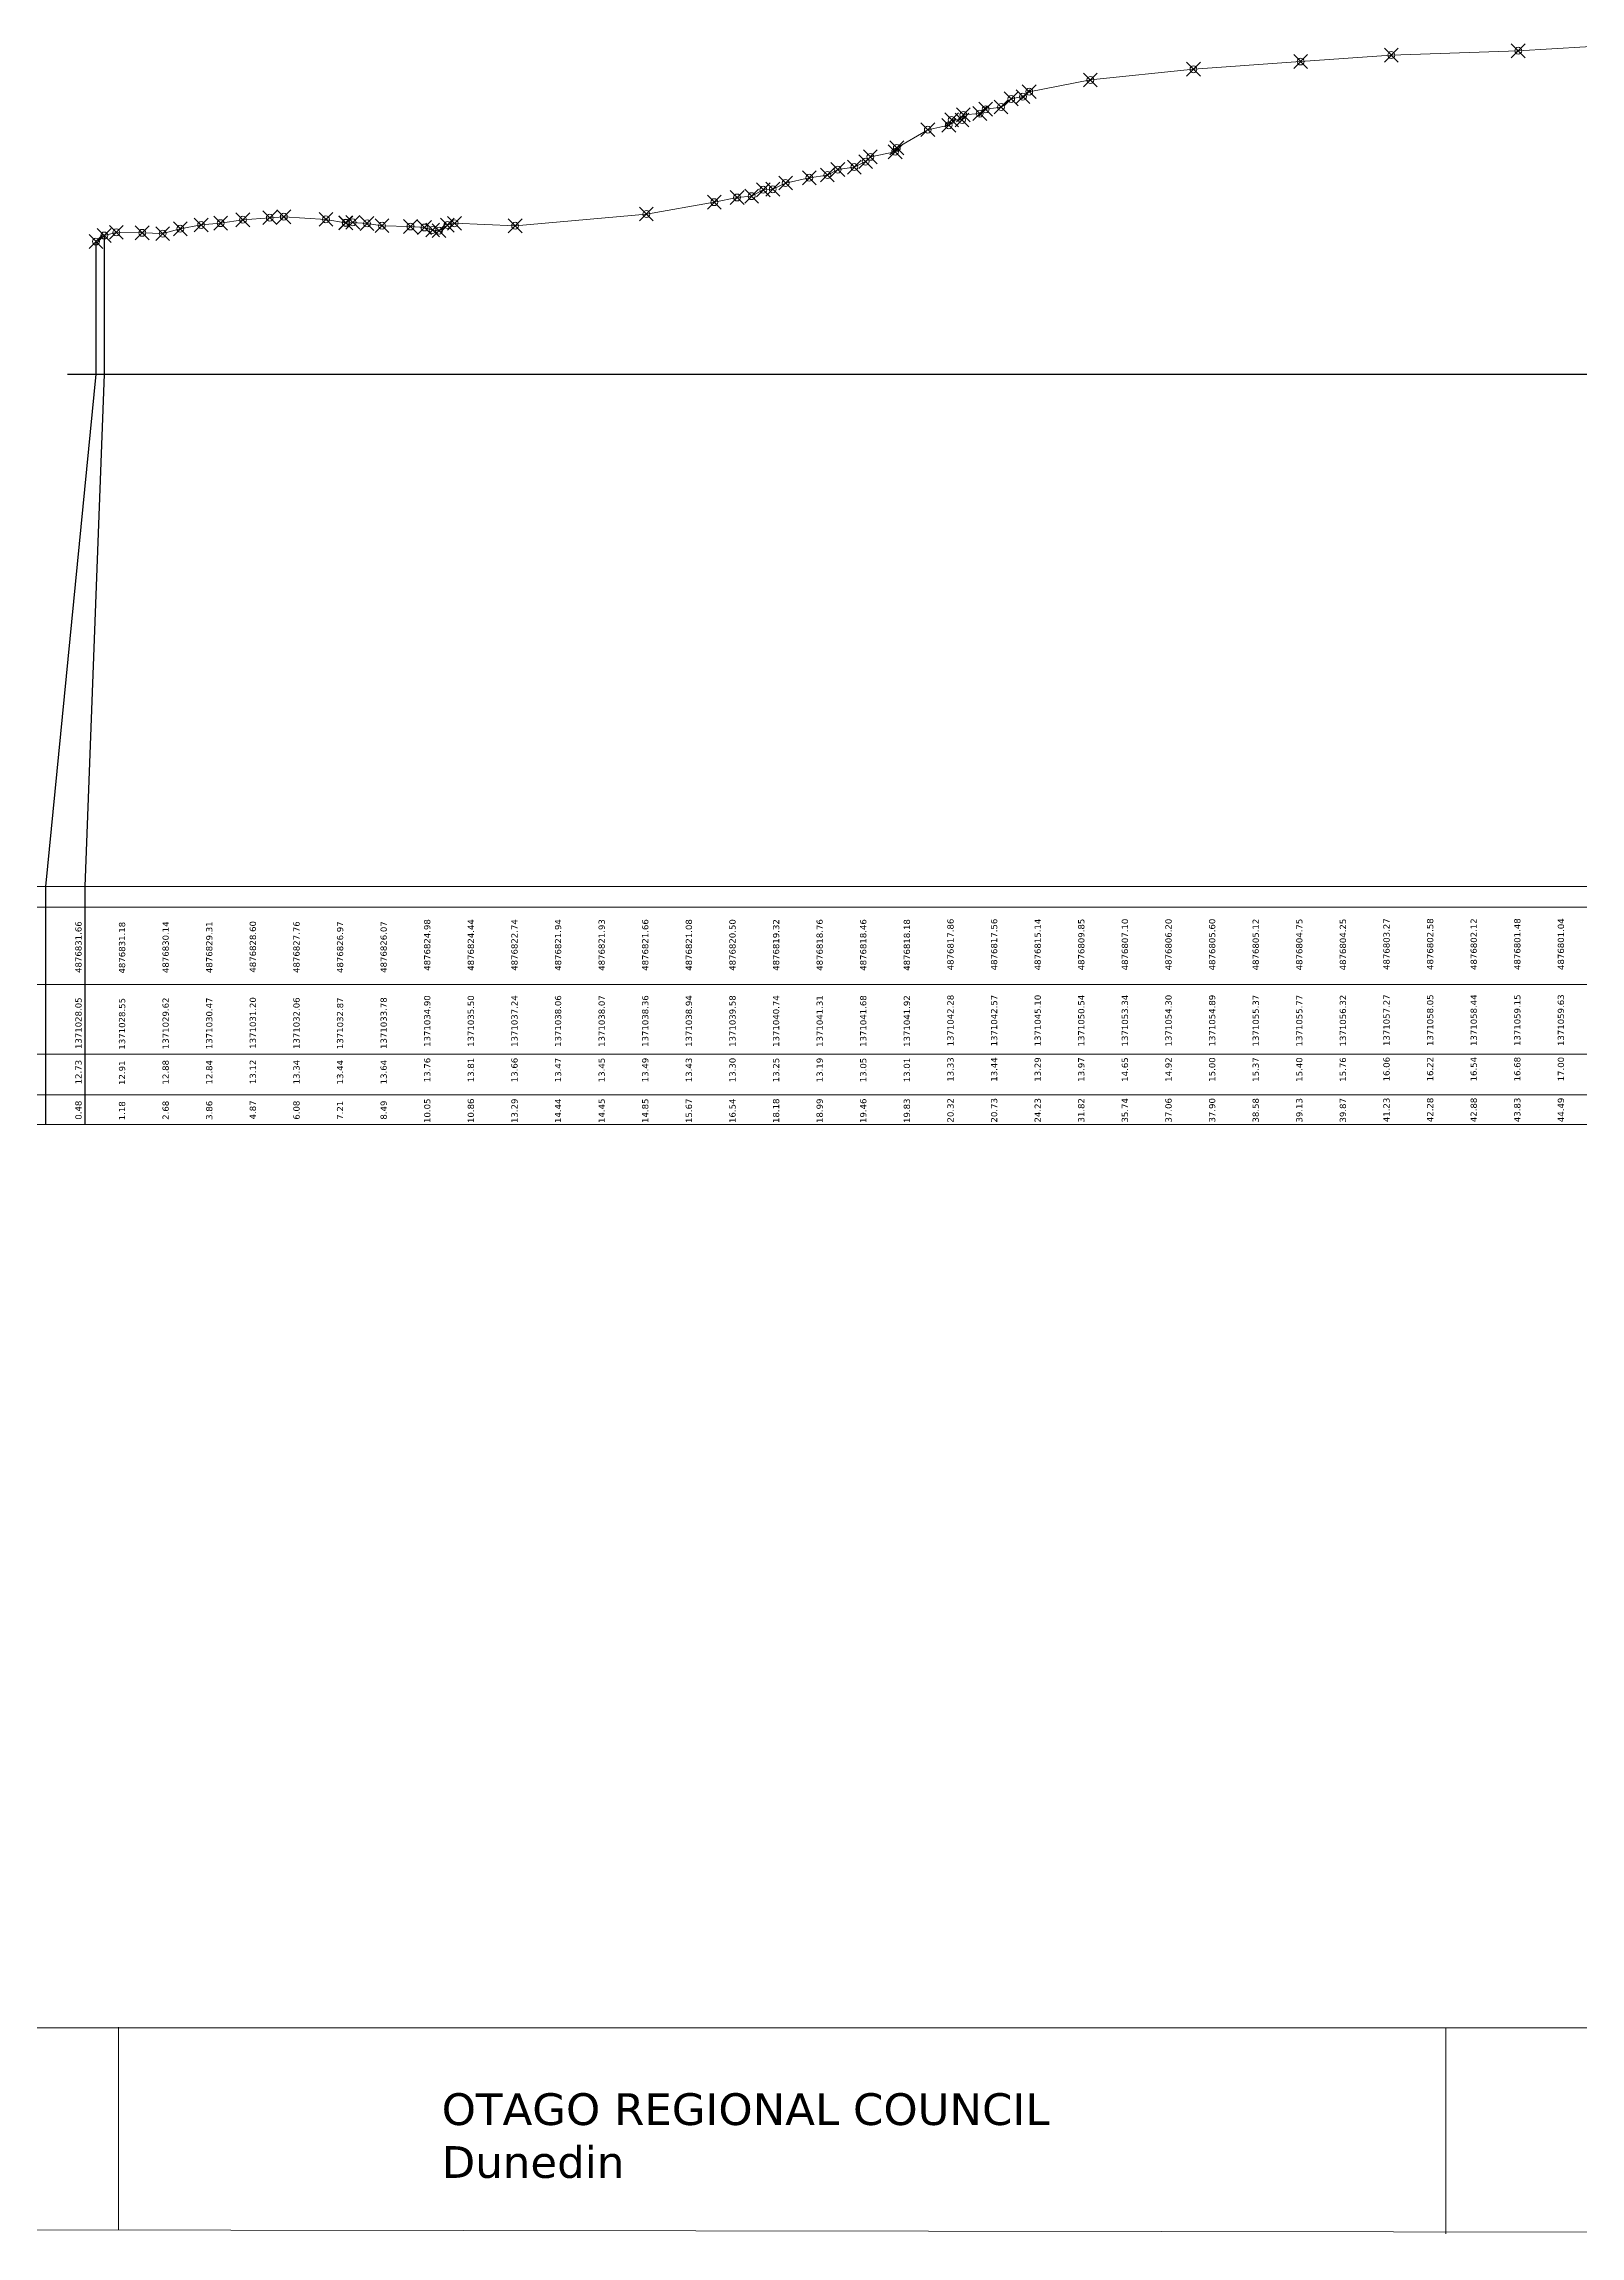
# Model space of a CAD drawing. Header units: millimetres. Extents: x -251759 to 1088765, y -648093 to 103076.
# Drawn here: x -3013 to 85796, y -102865 to 23803 of the extents above; entities that cross this region are included whole.
import ezdxf

# ---------------------------------------------------------------- set-up
doc = ezdxf.new("R2010")
doc.units = ezdxf.units.MM
doc.header["$PDMODE"] = 35
doc.header["$PDSIZE"] = 400
doc.styles.get("Standard").update_dxf_attribs({"font": 'verdana.ttf'})

# ---------------------------------------------------------------- blocks, each defined once
blk = doc.blocks.new('GeomaticsNZ TITLE BLOCK')
at = {"color": 7, "linetype": 'Continuous', "lineweight": 0}
for p, q in [((2364, 94.9), (0, 94.9)), ((15.9, 94.9), (2364, 94.9)), ((2364, 94.9), (382.6, 94.9)), ((435.8, 95.2), (435.8, -0.7)), ((1063.4, 94.9), (1063.4, -2.4)), ((0, 0), (2364, -3.5))]:
    blk.add_line(p, q, dxfattribs=at)
at = {"color": 7, "linetype": 'Continuous', "lineweight": 0, "insert": (588.6, 64), "char_height": 15, "attachment_point": 1}
blk.add_mtext_dynamic_manual_height_columns('{\\C256;OTAGO REGIONAL COUNCIL\\PDunedin}', width=3535.727, gutter_width=159, heights=[0], dxfattribs=at)

msp = doc.modelspace()

# ---------------------------------------------------------------- linework, layer by layer
msp.add_line((-1642, 4718), (191894, 4718))
at = {"color": 7, "linetype": 'Continuous', "lineweight": 0}
for p, q in [((-11989, -24887), (193553, -24887)), ((-11989, -26087), (193553, -26087)), ((-11989, -30539), (193553, -30539)), ((-11989, -34565), (193553, -34565)), ((-11989, -36928), (193553, -36928)), ((-11989, -38639), (193553, -38639))]:
    msp.add_line(p, q, dxfattribs=at)
at = {"color": 1, "linetype": 'Continuous', "lineweight": 0}
for points in [[(19832, 13005), (20316, 13329), (20730, 13436), (24231, 13290), (31819, 13969), (35743, 14655), (37062, 14924), (37900, 15002), (38577, 15370), (39126, 15402), (39868, 15762), (41234, 16064), (42282, 16222), (42880, 16539), (43835, 16680), (44491, 16999), (44767, 17273), (46197, 17567), (46296, 17793), (48085, 18841), (49299, 19097), (49461, 19408), (50063, 19403), (50141, 19696), (51089, 19775), (51432, 20025), (52321, 20152), (52906, 20623), (53585, 20751), (53946, 21039), (57485, 21714), (63442, 22335), (69635, 22781), (74878, 23153), (82214, 23403), (88042, 23740)], [(0, 12381), (480, 12730), (1178, 12909), (2676, 12883), (3860, 12837), (4874, 13117), (6080, 13339), (7208, 13441), (8494, 13638), (10050, 13758), (10860, 13811), (13294, 13663), (13294, 13663), (14435, 13468), (14447, 13448), (14846, 13489), (15672, 13427), (16536, 13296), (18183, 13247), (18990, 13192), (19463, 13046), (19832, 13005)]]:
    msp.add_lwpolyline(points, dxfattribs=at)
for points in [[(480, 12730), (480, 4718), (-650, -24887), (-650, -38639)], [(0, 12381), (0, 4718), (-2920, -24887), (-2920, -38639)]]:
    msp.add_lwpolyline(points)
at = {"color": 7, "linetype": 'Continuous', "lineweight": 0}
for p in [(69635, 22781), (74878, 23153), (82214, 23403), (57485, 21714), (63442, 22335), (51432, 20025), (52321, 20152), (52906, 20623), (53585, 20751), (53946, 21039), (48085, 18841), (49299, 19097), (49461, 19408), (50063, 19403), (50141, 19696), (51089, 19775), (46197, 17567), (46296, 17793), (42282, 16222), (42880, 16539), (43835, 16680), (44491, 16999), (44767, 17273), (37062, 14924), (37900, 15002), (38577, 15370), (39126, 15402), (39868, 15762), (41234, 16064), (8494, 13638), (10050, 13758), (10860, 13811), (13294, 13663), (31819, 13969), (35743, 14655), (0, 12381), (480, 12730), (1178, 12909), (2676, 12883), (3860, 12837), (4874, 13117), (6080, 13339), (7208, 13441), (14435, 13468), (14447, 13448), (14846, 13489), (15672, 13427), (16536, 13296), (18183, 13247), (18990, 13192), (19463, 13046), (19832, 13005), (20316, 13329), (20730, 13436), (24231, 13290)]:
    msp.add_point(p, dxfattribs=at)

# ---------------------------------------------------------------- block references
at = {"linetype": 'Continuous', "lineweight": 0, "xscale": 122.2451171846883, "yscale": 122.2451171846883, "zscale": 122.2451171846883}
msp.add_blockref('GeomaticsNZ TITLE BLOCK', (-51967, -102431), dxfattribs=at)

# ---------------------------------------------------------------- texts
for s, p in [('  0.48      12.73    1371028.05         4876831.66', (-832, -38672)), ('  1.18      12.91    1371028.55         4876831.18', (1688, -38706)), ('  2.68      12.88    1371029.62         4876830.14', (4209, -38678)), ('  3.86      12.84    1371030.47         4876829.31', (6729, -38679)), ('  4.87      13.12    1371031.20         4876828.60', (9249, -38657)), ('  6.08      13.34    1371032.06         4876827.76', (11770, -38672)), ('  7.21      13.44    1371032.87         4876826.97', (14290, -38676)), ('  8.49      13.64    1371033.78         4876826.07', (16811, -38668)), (' 10.05      13.76    1371034.90         4876824.98', (19331, -38706)), (' 10.86      13.81    1371035.50         4876824.44', (21852, -38706)), (' 13.29      13.66    1371037.24         4876822.74', (24372, -38706)), (' 14.44      13.47    1371038.06         4876821.94', (26892, -38706)), (' 14.45      13.45    1371038.07         4876821.93', (29413, -38706)), (' 14.85      13.49    1371038.36         4876821.66', (31933, -38706)), (' 15.67      13.43    1371038.94         4876821.08', (34454, -38706)), (' 16.54      13.30    1371039.58         4876820.50', (36974, -38706)), (' 18.18      13.25    1371040.74         4876819.32', (39494, -38706)), (' 18.99      13.19    1371041.31         4876818.76', (42015, -38706)), (' 19.46      13.05    1371041.68         4876818.46', (44535, -38706)), (' 19.83      13.01    1371041.92         4876818.18', (47056, -38706)), (' 20.32      13.33    1371042.28         4876817.86', (49576, -38678)), (' 20.73      13.44    1371042.57         4876817.56', (52097, -38678)), (' 24.23      13.29    1371045.10         4876815.14', (54617, -38678)), (' 31.82      13.97    1371050.54         4876809.85', (57137, -38679)), (' 35.74      14.65    1371053.34         4876807.10', (59658, -38679)), (' 37.06      14.92    1371054.30         4876806.20', (62178, -38679)), (' 37.90      15.00    1371054.89         4876805.60', (64699, -38679)), (' 38.58      15.37    1371055.37         4876805.12', (67219, -38679)), (' 39.13      15.40    1371055.77         4876804.75', (69739, -38679)), (' 39.87      15.76    1371056.32         4876804.25', (72260, -38679)), (' 41.23      16.06    1371057.27         4876803.27', (74780, -38657)), (' 42.28      16.22    1371058.05         4876802.58', (77301, -38657)), (' 42.88      16.54    1371058.44         4876802.12', (79821, -38657)), (' 43.83      16.68    1371059.15         4876801.48', (82342, -38657)), (' 44.49      17.00    1371059.63         4876801.04', (84862, -38657))]:
    msp.add_text(s, height=359.94, rotation=90).set_placement(p)

doc.saveas('drawing.dxf')
